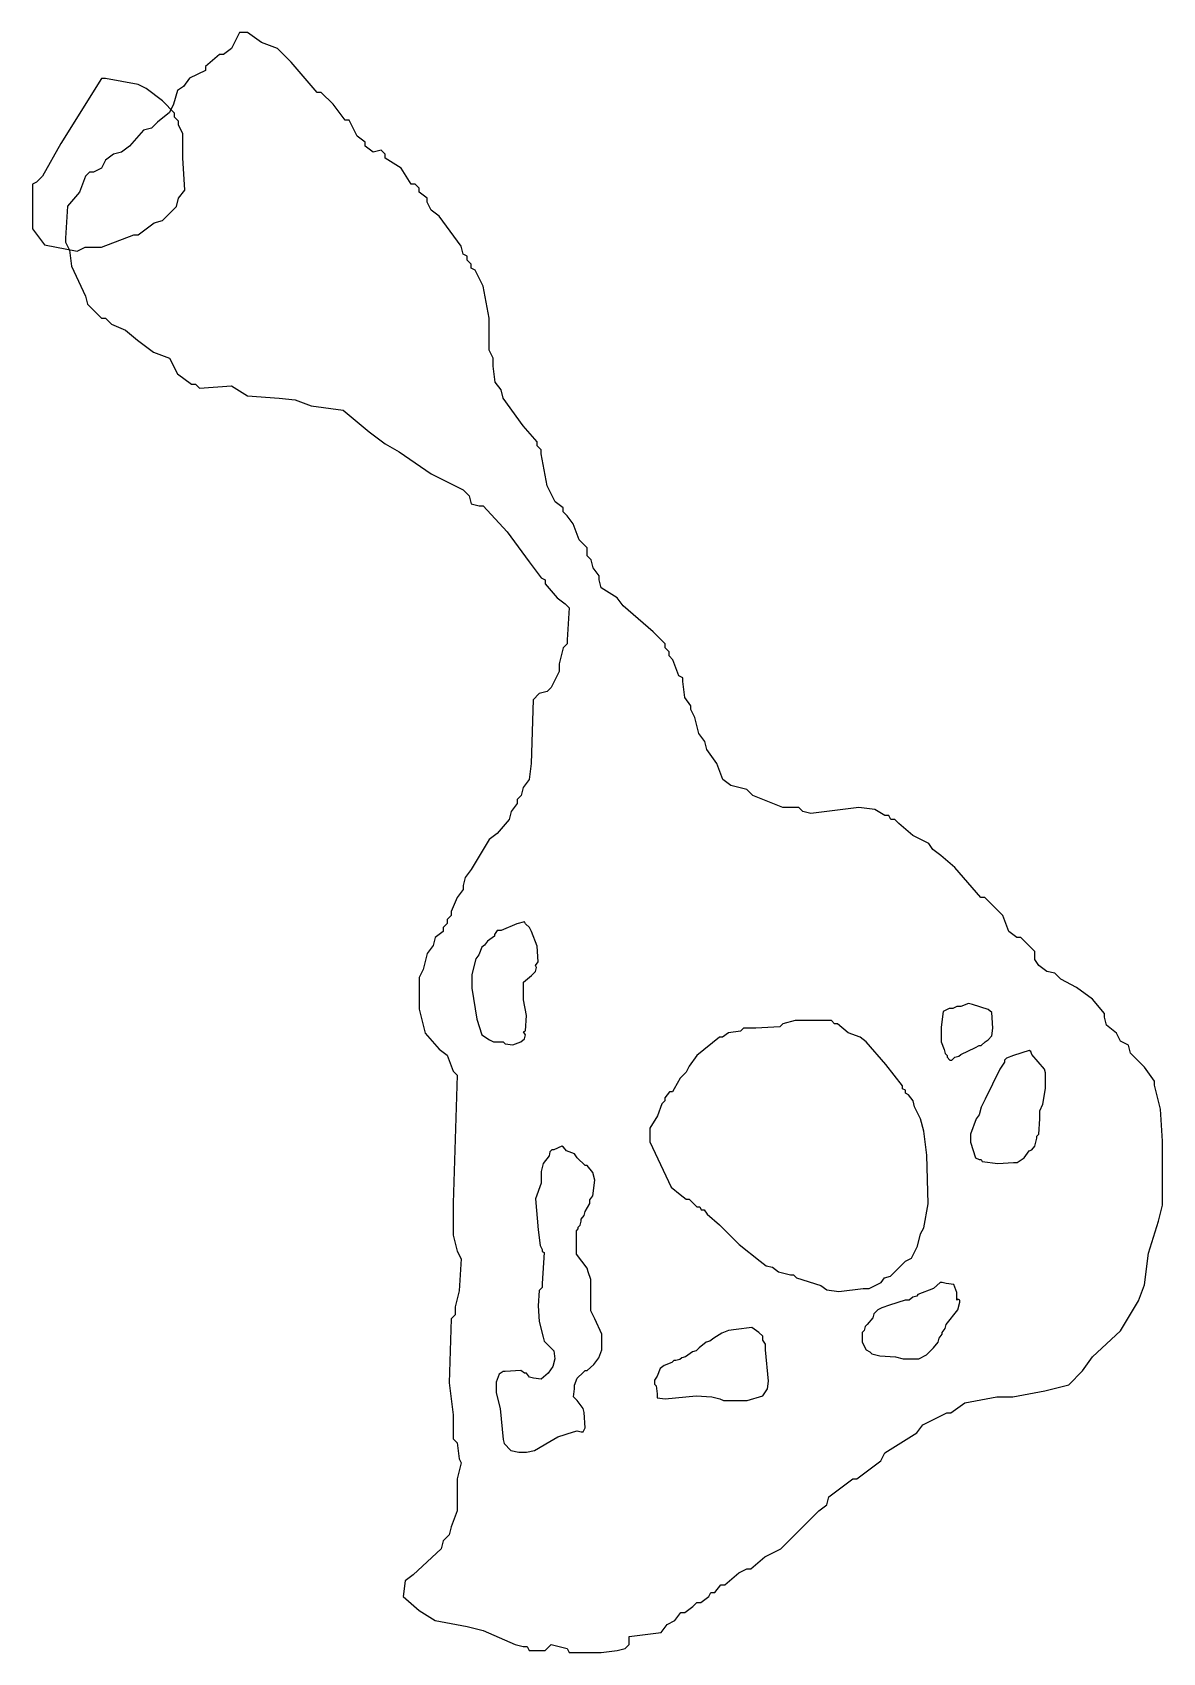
# Model space of a CAD drawing. Header units: metres. Extents: x 7.29 to 8.32, y 9.68 to 11.17.
import ezdxf

# ---------------------------------------------------------------- set-up
doc = ezdxf.new("R2010")
doc.units = ezdxf.units.M

msp = doc.modelspace()

# ---------------------------------------------------------------- linework, layer by layer
at = {"color": 31}
msp.add_lwpolyline([(7.31618, 10.9798), (7.31985, 10.9724), (7.32169, 10.9577), (7.33454, 10.9302), (7.33638, 10.9229), (7.34923, 10.91), (7.35291, 10.91), (7.35842, 10.9045), (7.37127, 10.899), (7.38229, 10.8898), (7.39698, 10.8788), (7.41167, 10.8733), (7.41902, 10.8586), (7.43187, 10.8494), (7.43554, 10.8494), (7.43922, 10.8457), (7.4686, 10.8476), (7.48329, 10.8384), (7.51267, 10.8365), (7.52736, 10.8347), (7.54206, 10.8292), (7.57144, 10.8255), (7.59531, 10.8053), (7.61, 10.7943), (7.62286, 10.787), (7.65224, 10.7668), (7.68162, 10.7521), (7.68713, 10.7466), (7.68897, 10.7392), (7.69631, 10.7374), (7.69998, 10.7374), (7.72202, 10.7135), (7.74222, 10.686), (7.75324, 10.6713), (7.75691, 10.6694), (7.75691, 10.6658), (7.76793, 10.6529), (7.77528, 10.6474), (7.77895, 10.6437), (7.77711, 10.6143), (7.77711, 10.6107), (7.77344, 10.607), (7.76977, 10.5923), (7.76977, 10.585), (7.76242, 10.5703), (7.75875, 10.5666), (7.7514, 10.5648), (7.74589, 10.5592), (7.74406, 10.5005), (7.74222, 10.4858), (7.73671, 10.4784), (7.73488, 10.4711), (7.7312, 10.4674), (7.7312, 10.4638), (7.72569, 10.4564), (7.72386, 10.4491), (7.71284, 10.4362), (7.70549, 10.4307), (7.68897, 10.4032), (7.68346, 10.3958), (7.68162, 10.3885), (7.68162, 10.3848), (7.67611, 10.3774), (7.6706, 10.3646), (7.6706, 10.3609), (7.66693, 10.3572), (7.66693, 10.3536), (7.66326, 10.3499), (7.66326, 10.3462), (7.65591, 10.3407), (7.65408, 10.3334), (7.64857, 10.326), (7.64489, 10.3113), (7.64122, 10.304), (7.64122, 10.2746), (7.64489, 10.2599), (7.64673, 10.2526), (7.65958, 10.2379), (7.66693, 10.2324), (7.67244, 10.2177), (7.67611, 10.214), (7.67244, 10.0965), (7.67244, 10.0671), (7.67611, 10.0524), (7.67978, 10.0451), (7.67795, 10.0157), (7.67428, 10.001), (7.67428, 9.99364), (7.6706, 9.98996), (7.66877, 9.9312), (7.67244, 9.90182), (7.67244, 9.88713), (7.67244, 9.87978), (7.67611, 9.87611), (7.67795, 9.86142), (7.67978, 9.85774), (7.67611, 9.84305), (7.67611, 9.81367), (7.6706, 9.79898), (7.66877, 9.79163), (7.66326, 9.78612), (7.66142, 9.77878), (7.63571, 9.75491), (7.62837, 9.7494), (7.62653, 9.73471), (7.64122, 9.72185), (7.65591, 9.71267), (7.68529, 9.70716), (7.69998, 9.70349), (7.72937, 9.69063), (7.73671, 9.6888), (7.74039, 9.6888), (7.74222, 9.68512), (7.75691, 9.68512), (7.76242, 9.69063), (7.77711, 9.68696), (7.77895, 9.68329), (7.80833, 9.68329), (7.82302, 9.68512), (7.83037, 9.68696), (7.83404, 9.69063), (7.83404, 9.69798), (7.86342, 9.70165), (7.86893, 9.709), (7.87628, 9.71267), (7.88179, 9.72001), (7.88546, 9.72001), (7.89281, 9.72552), (7.89648, 9.7292), (7.90015, 9.7292), (7.9075, 9.73471), (7.90933, 9.73838), (7.91301, 9.73838), (7.91852, 9.74572), (7.92219, 9.74572), (7.93504, 9.75674), (7.94239, 9.76041), (7.94606, 9.76041), (7.95892, 9.77143), (7.97361, 9.77878), (7.99748, 9.80265), (8.0085, 9.81367), (8.01584, 9.81918), (8.01768, 9.82653), (8.03237, 9.83754), (8.03972, 9.84305), (8.04339, 9.84305), (8.05808, 9.85407), (8.06543, 9.85958), (8.0691, 9.86693), (8.09848, 9.88529), (8.10399, 9.89264), (8.11868, 9.89998), (8.12603, 9.90365), (8.1297, 9.90365), (8.14256, 9.91284), (8.17194, 9.91834), (8.18663, 9.91834), (8.21601, 9.92385), (8.2307, 9.92753), (8.23805, 9.92936), (8.2509, 9.94222), (8.26008, 9.95507), (8.28579, 9.97895), (8.30232, 10.0065), (8.30783, 10.0212), (8.3115, 10.0506), (8.32068, 10.0799), (8.32436, 10.0946), (8.32436, 10.1534), (8.32252, 10.1828), (8.31885, 10.1975), (8.31701, 10.2048), (8.31701, 10.2085), (8.30783, 10.2213), (8.29498, 10.2342), (8.29314, 10.2415), (8.28579, 10.2452), (8.28212, 10.2526), (8.27294, 10.2599), (8.2711, 10.2673), (8.2711, 10.2709), (8.26008, 10.2838), (8.24539, 10.2948), (8.2307, 10.3022), (8.22519, 10.3077), (8.21785, 10.3095), (8.2105, 10.315), (8.20683, 10.3205), (8.20683, 10.3279), (8.19397, 10.3407), (8.1903, 10.3407), (8.18296, 10.3462), (8.17745, 10.3609), (8.16459, 10.3738), (8.16092, 10.3774), (8.15725, 10.3774), (8.13337, 10.405), (8.12052, 10.416), (8.11317, 10.4215), (8.1095, 10.427), (8.09481, 10.4344), (8.08195, 10.4454), (8.07828, 10.4491), (8.07461, 10.4491), (8.07277, 10.4527), (8.0691, 10.4527), (8.05992, 10.4582), (8.04523, 10.4601), (8.01584, 10.4564), (8.00115, 10.4546), (7.99381, 10.4564), (7.99013, 10.4601), (7.97544, 10.4601), (7.9479, 10.4711), (7.94239, 10.4766), (7.9277, 10.4803), (7.92035, 10.4858), (7.91484, 10.5005), (7.90566, 10.5133), (7.90382, 10.5207), (7.89832, 10.528), (7.89464, 10.5427), (7.89097, 10.5501), (7.89097, 10.5537), (7.88546, 10.5611), (7.88362, 10.5758), (7.88362, 10.5794), (7.87995, 10.5813), (7.87444, 10.596), (7.87077, 10.5996), (7.87077, 10.6033), (7.8671, 10.607), (7.8671, 10.6107), (7.85608, 10.6217), (7.82853, 10.6456), (7.82302, 10.6529), (7.80833, 10.6621), (7.8065, 10.6694), (7.8065, 10.6731), (7.80099, 10.6804), (7.79915, 10.6878), (7.79548, 10.6915), (7.79548, 10.6988), (7.78813, 10.7062), (7.78262, 10.7208), (7.77711, 10.7282), (7.77344, 10.7319), (7.77344, 10.7355), (7.76609, 10.741), (7.75875, 10.7557), (7.75324, 10.7851), (7.75324, 10.7888), (7.74957, 10.7925), (7.74957, 10.7961), (7.73671, 10.8108), (7.71835, 10.8365), (7.71651, 10.8439), (7.711, 10.8512), (7.70917, 10.8659), (7.70917, 10.8733), (7.70549, 10.8806), (7.70549, 10.91), (7.69998, 10.9394), (7.69264, 10.9541), (7.68897, 10.9559), (7.68897, 10.9596), (7.68529, 10.9633), (7.68529, 10.9669), (7.68162, 10.9688), (7.67978, 10.9761), (7.65958, 11.0037), (7.65224, 11.0092), (7.64857, 11.0165), (7.64857, 11.0202), (7.64122, 11.0257), (7.64122, 11.0294), (7.63755, 11.033), (7.63387, 11.033), (7.62469, 11.0477), (7.61, 11.0569), (7.61, 11.0606), (7.60633, 11.0643), (7.59898, 11.0624), (7.59164, 11.0679), (7.59164, 11.0716), (7.58429, 11.0771), (7.57695, 11.0918), (7.57327, 11.0918), (7.56226, 11.1065), (7.55124, 11.1175), (7.54756, 11.1175), (7.52369, 11.1451), (7.51084, 11.1579), (7.49615, 11.1634), (7.48329, 11.1726), (7.47595, 11.1726), (7.4686, 11.1579), (7.46125, 11.1524), (7.45758, 11.1524), (7.44473, 11.1414), (7.44473, 11.1377), (7.43004, 11.1304), (7.42453, 11.123), (7.41902, 11.1193), (7.41534, 11.1065), (7.41167, 11.0991), (7.40065, 11.09), (7.39514, 11.0845), (7.3878, 11.0826), (7.37494, 11.0679), (7.3676, 11.0624), (7.36025, 11.0606), (7.35291, 11.0551), (7.34923, 11.0477), (7.34189, 11.0441), (7.33822, 11.0441), (7.33454, 11.0404), (7.32903, 11.0257), (7.31802, 11.0128), (7.31618, 10.9835), (7.31618, 10.9816)], close=True, dxfattribs=at)
at = {"color": 236}
msp.add_lwpolyline([(7.28576, 10.9921), (7.29696, 10.9772), (7.32682, 10.9716), (7.33429, 10.9753), (7.34922, 10.9753), (7.37908, 10.9865), (7.38281, 10.9865), (7.39774, 10.9977), (7.4052, 10.9996), (7.41827, 11.0126), (7.42013, 11.0201), (7.42573, 11.0276), (7.42386, 11.0574), (7.42386, 11.0723), (7.42386, 11.0798), (7.42013, 11.0873), (7.42013, 11.091), (7.4164, 11.0947), (7.4164, 11.0985), (7.4052, 11.1097), (7.39027, 11.1209), (7.38281, 11.1246), (7.35295, 11.1302), (7.34922, 11.1302), (7.31189, 11.0705), (7.29509, 11.0406), (7.2895, 11.035), (7.28576, 11.0332), (7.28576, 11.0033), (7.28576, 10.9958), (7.28576, 10.994)], close=True, dxfattribs=at)
at = {"color": 227}
for points in [[(7.68968, 10.2941), (7.69416, 10.2655), (7.69864, 10.2511), (7.70581, 10.2466), (7.7094, 10.2448), (7.71657, 10.2448), (7.71837, 10.2448), (7.72016, 10.243), (7.72733, 10.2421), (7.7345, 10.2448), (7.73809, 10.2475), (7.73899, 10.2511), (7.73719, 10.2538), (7.73899, 10.2547), (7.73988, 10.269), (7.73719, 10.2834), (7.73719, 10.2977), (7.73719, 10.2995), (7.74437, 10.3058), (7.74795, 10.3094), (7.74885, 10.313), (7.74795, 10.3148), (7.75064, 10.3183), (7.74974, 10.3327), (7.74437, 10.3461), (7.74257, 10.3497), (7.73899, 10.3533), (7.73809, 10.3551), (7.73092, 10.3533), (7.71657, 10.347), (7.71299, 10.347), (7.7103, 10.3435), (7.7103, 10.3417), (7.70402, 10.3372), (7.70133, 10.3336), (7.69864, 10.3318), (7.69595, 10.3246), (7.69326, 10.321), (7.68968, 10.3067), (7.68968, 10.2995), (7.68968, 10.2959), (7.68968, 10.295)], [(8.12091, 10.2448), (8.1236, 10.2377), (8.1245, 10.2341), (8.12629, 10.2323), (8.12629, 10.2305), (8.12898, 10.2278), (8.13078, 10.2278), (8.13347, 10.2305), (8.13705, 10.2314), (8.13885, 10.2332), (8.15229, 10.2395), (8.15588, 10.2412), (8.15767, 10.2412), (8.16126, 10.2448), (8.16395, 10.2466), (8.16754, 10.2502), (8.16843, 10.2574), (8.16754, 10.2717), (8.16395, 10.2744), (8.1496, 10.2789), (8.14602, 10.2798), (8.13885, 10.2771), (8.13526, 10.2771), (8.13167, 10.2753), (8.12809, 10.2753), (8.1245, 10.2735), (8.12271, 10.2726), (8.12091, 10.2583), (8.12091, 10.2511), (8.12091, 10.2475), (8.12091, 10.2457)], [(8.14781, 10.1525), (8.15229, 10.1381), (8.15588, 10.1364), (8.15767, 10.1364), (8.15857, 10.1346), (8.17291, 10.1328), (8.18726, 10.1337), (8.19085, 10.1337), (8.19712, 10.1381), (8.2016, 10.1444), (8.20429, 10.1453), (8.20698, 10.1489), (8.20878, 10.1561), (8.20878, 10.1579), (8.21057, 10.1597), (8.21147, 10.174), (8.21147, 10.1812), (8.21416, 10.1875), (8.21685, 10.2018), (8.21685, 10.2161), (8.21595, 10.2197), (8.20429, 10.2332), (8.2034, 10.2359), (8.2016, 10.2368), (8.18726, 10.2323), (8.18098, 10.2296), (8.17919, 10.2278), (8.17919, 10.226), (8.17471, 10.2197), (8.16126, 10.1919), (8.15767, 10.1848), (8.15588, 10.1776), (8.15319, 10.174), (8.14781, 10.1597), (8.14781, 10.1534)], [(7.71209, 9.92208), (7.71568, 9.90773), (7.71837, 9.87904), (7.71926, 9.87546), (7.72554, 9.86918), (7.73271, 9.86739), (7.73988, 9.86739), (7.74705, 9.86918), (7.7614, 9.87725), (7.76857, 9.88173), (7.78292, 9.88621), (7.7865, 9.88711), (7.79009, 9.88621), (7.79188, 9.88621), (7.79368, 9.8898), (7.79278, 9.90414), (7.79188, 9.90773), (7.7865, 9.9149), (7.78292, 9.91849), (7.78381, 9.92566), (7.78381, 9.92925), (7.7865, 9.93552), (7.79188, 9.9409), (7.79368, 9.9427), (7.79547, 9.9427), (7.80174, 9.94808), (7.80623, 9.95435), (7.80892, 9.96152), (7.80892, 9.97587), (7.80264, 9.99021), (7.79905, 9.99739), (7.79905, 10.0261), (7.79636, 10.0332), (7.79547, 10.0368), (7.78561, 10.0494), (7.78561, 10.0637), (7.78561, 10.0709), (7.7874, 10.0727), (7.7874, 10.0745), (7.78919, 10.0763), (7.79009, 10.0799), (7.79009, 10.0817), (7.79278, 10.0852), (7.79368, 10.0888), (7.79816, 10.096), (7.79816, 10.0996), (7.80085, 10.1032), (7.80264, 10.1175), (7.80085, 10.1247), (7.79547, 10.131), (7.79368, 10.131), (7.7865, 10.1381), (7.78381, 10.1417), (7.77664, 10.1444), (7.77395, 10.148), (7.77216, 10.1489), (7.76499, 10.1453), (7.76319, 10.1453), (7.7614, 10.1435), (7.7605, 10.1399), (7.75512, 10.1328), (7.75333, 10.1256), (7.75333, 10.1184), (7.75333, 10.1148), (7.74795, 10.1005), (7.75064, 10.0718), (7.75243, 10.0575), (7.75423, 10.0539), (7.75423, 10.0521), (7.75602, 10.0512), (7.75423, 10.0225), (7.75423, 10.0189), (7.75154, 10.0162), (7.75064, 10.0019), (7.75154, 9.98752), (7.75512, 9.97318), (7.75602, 9.96959), (7.7614, 9.96421), (7.76499, 9.96063), (7.76588, 9.95345), (7.76409, 9.94628), (7.75961, 9.94001), (7.75333, 9.93463), (7.74616, 9.93552), (7.74257, 9.93642), (7.73988, 9.94001), (7.73809, 9.94001), (7.7345, 9.9427), (7.72016, 9.9418), (7.71837, 9.9418), (7.71478, 9.93911), (7.71209, 9.93194), (7.71209, 9.92477), (7.71209, 9.92297)], [(8.04829, 9.9687), (8.05188, 9.96152), (8.05547, 9.95973), (8.05726, 9.95794), (8.06443, 9.95614), (8.07878, 9.95525), (8.08595, 9.95345), (8.10029, 9.95345), (8.10747, 9.95704), (8.11374, 9.96332), (8.11823, 9.9687), (8.11912, 9.97228), (8.12181, 9.97587), (8.12181, 9.97766), (8.1245, 9.98125), (8.1254, 9.98483), (8.13616, 9.99828), (8.13795, 10.0055), (8.13795, 10.0072), (8.13616, 10.0081), (8.13526, 10.0072), (8.13526, 10.0144), (8.13257, 10.0216), (8.1254, 10.0225), (8.12181, 10.0234), (8.12002, 10.0234), (8.11374, 10.018), (8.0994, 10.0126), (8.0985, 10.0108), (8.09491, 10.0099), (8.09133, 10.0072), (8.08774, 10.0072), (8.0734, 10.0028), (8.06623, 10.0001), (8.06264, 9.99828), (8.05905, 9.9947), (8.05816, 9.99111), (8.05278, 9.98483), (8.05098, 9.98304), (8.05009, 9.97945), (8.04829, 9.97766), (8.04829, 9.97049), (8.04829, 9.96959)], [(7.85733, 9.93014), (7.85912, 9.92835), (7.86002, 9.92118), (7.86002, 9.91759), (7.86719, 9.9167), (7.89588, 9.91939), (7.91023, 9.91849), (7.9174, 9.9167), (7.92098, 9.9149), (7.93533, 9.9149), (7.9425, 9.9149), (7.95685, 9.91939), (7.96133, 9.92566), (7.96223, 9.93283), (7.95954, 9.96152), (7.95954, 9.96511), (7.95954, 9.9669), (7.95685, 9.97049), (7.95685, 9.97408), (7.95326, 9.97766), (7.94698, 9.98214), (7.93264, 9.98035), (7.92547, 9.97945), (7.91919, 9.97677), (7.91202, 9.97228), (7.90843, 9.96959), (7.90485, 9.9687), (7.89857, 9.96332), (7.89588, 9.96063), (7.8923, 9.95973), (7.88602, 9.95525), (7.88243, 9.95435), (7.88064, 9.95256), (7.87705, 9.95166), (7.87526, 9.95166), (7.87347, 9.94987), (7.8663, 9.94718), (7.86271, 9.94449), (7.86002, 9.93732), (7.85733, 9.93373), (7.85733, 9.93104)]]:
    msp.add_lwpolyline(points, close=True, dxfattribs=at)
at = {"color": 224}
msp.add_lwpolyline([(7.85315, 10.1529), (7.87261, 10.1112), (7.88096, 10.1043), (7.88652, 10.1001), (7.8893, 10.1001), (7.89625, 10.0931), (7.89903, 10.0931), (7.90042, 10.0903), (7.9032, 10.0903), (7.90598, 10.0862), (7.91711, 10.0764), (7.93518, 10.0584), (7.95465, 10.0431), (7.96021, 10.0389), (7.96577, 10.0375), (7.97133, 10.0333), (7.98246, 10.0306), (7.98524, 10.0306), (7.98802, 10.0278), (8.01027, 10.0208), (8.01583, 10.0167), (8.02695, 10.0153), (8.0492, 10.018), (8.05476, 10.018), (8.06588, 10.0236), (8.06866, 10.0278), (8.07423, 10.0292), (8.08257, 10.0375), (8.08813, 10.0431), (8.09369, 10.0459), (8.09925, 10.057), (8.10204, 10.0681), (8.10482, 10.0737), (8.10899, 10.0959), (8.1076, 10.1404), (8.10482, 10.1627), (8.10204, 10.1738), (8.09647, 10.1849), (8.09508, 10.1905), (8.09091, 10.196), (8.08813, 10.1974), (8.08813, 10.2002), (8.08535, 10.2016), (8.08535, 10.2044), (8.07006, 10.2238), (8.05198, 10.2447), (8.04642, 10.2489), (8.03529, 10.253), (8.02556, 10.2614), (8.02278, 10.2614), (8.02, 10.2642), (7.99775, 10.2642), (7.98663, 10.2642), (7.97551, 10.2614), (7.97273, 10.2586), (7.95048, 10.2572), (7.93935, 10.2572), (7.93657, 10.2544), (7.92545, 10.253), (7.91989, 10.2489), (7.91711, 10.2489), (7.89625, 10.2322), (7.8893, 10.2224), (7.88652, 10.2169), (7.88096, 10.2113), (7.8754, 10.2016), (7.874, 10.1988), (7.87122, 10.1988), (7.86705, 10.1932), (7.86705, 10.1905), (7.86427, 10.1877), (7.8601, 10.1766), (7.85315, 10.1654), (7.85315, 10.1543)], close=True, dxfattribs=at)

doc.saveas('drawing.dxf')
